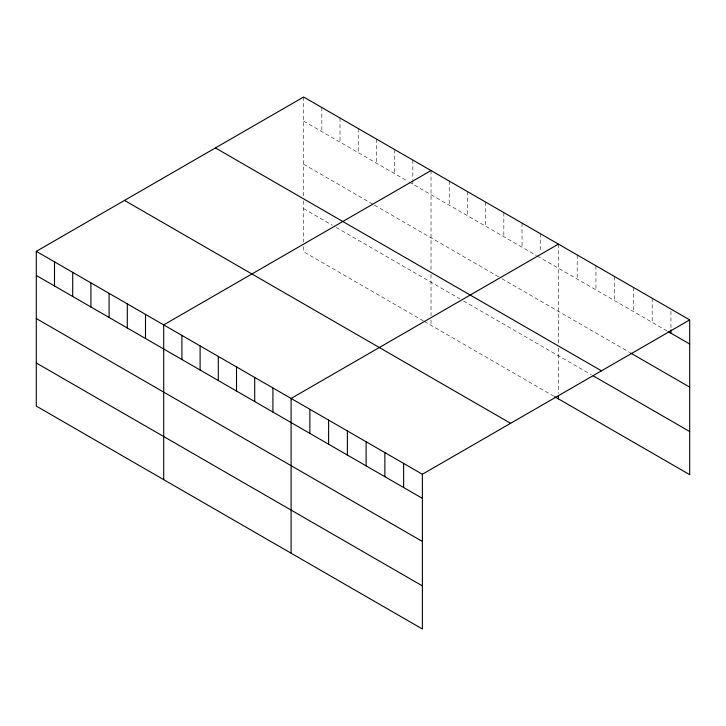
<?xml version="1.0" encoding="UTF-8"?>
<svg xmlns="http://www.w3.org/2000/svg" width="726" height="726" viewBox="0 0 726 726"><rect width="100%" height="100%" fill="white"/><g stroke="black" fill="none" stroke-linecap="round" stroke-linejoin="round"><path stroke-width="0.54" stroke-dasharray="3.63 2.72" d="M303.622 121.115L408.039 181.4M408.992 181.954L536.405 255.507M537.358 256.06L667.194 331.02M303.622 164.23L373.554 204.596M374.507 205.149L500.958 278.158M501.911 278.711L629.696 352.482M303.622 208.643L332.363 225.241M336.192 227.447L459.767 298.794M463.596 301.009L591.254 374.707M423.367 320.892L303.622 251.759L303.622 246.368M424.32 321.446L553.648 396.106M670.951 311.272L670.951 329.903M652.193 298.25L652.193 322.362M633.444 287.423L633.444 311.536M614.686 276.597L614.686 300.709M595.937 265.77L595.937 289.883M577.188 254.944L577.188 279.056M558.43 244.118L558.43 343.543M558.43 347.99L558.43 393.483M540.235 233.609L540.235 252.24M522.03 223.1L522.03 247.212M503.835 212.591L503.835 236.703M485.63 202.082L485.63 226.194M467.426 191.573L467.426 215.686M449.231 181.064L449.231 205.177M431.026 170.556L431.026 269.99M431.026 274.428L431.026 315.619M431.026 319.93L431.026 325.321M412.831 160.056L412.831 179.776M412.831 180.874L412.831 184.159M394.626 149.547L394.626 173.65M376.422 139.038L376.422 163.141M358.227 128.529L358.227 152.641M340.022 118.02L340.022 142.133M321.827 107.512L321.827 131.624M303.622 97.003L303.622 196.428M303.622 200.875L303.622 242.057"/><path stroke-width="1.09" d="M36.3 251.341L422.378 474.241L422.378 628.997L36.3 406.097L36.3 251.341L303.622 97.003L689.7 319.903L689.7 474.659L554.6 396.659M431.026 170.556L163.704 324.894L163.704 479.65M558.43 244.118L291.108 398.456L291.108 553.212M422.378 474.241L689.7 319.903M668.138 331.564L689.7 344.015M630.631 353.027L689.7 387.13M215.404 147.932L601.482 370.832M593.124 375.787L689.7 431.543M124.518 200.412L510.596 423.312M36.3 275.453L422.378 498.354M36.3 318.56L422.378 541.46M36.3 362.982L422.378 585.882M670.951 329.903L670.951 333.189M558.43 395.643L558.43 398.873M403.629 463.415L403.629 487.527M384.871 452.588L384.871 476.701M366.122 441.762L366.122 465.874M347.373 430.935L347.373 455.048M328.615 420.109L328.615 444.221M309.866 409.282L309.866 433.395M272.912 387.947L272.912 412.059M254.708 377.438L254.708 401.551M236.513 366.929L236.513 391.042M218.308 356.421L218.308 380.533M200.104 345.912L200.104 370.024M181.908 335.403L181.908 359.515M145.509 314.385L145.509 338.498M127.304 303.876L127.304 327.989M109.1 293.368L109.1 317.48M90.904 282.868L90.904 306.971M72.7 272.359L72.7 296.462M54.504 261.85L54.504 285.962"/></g></svg>
